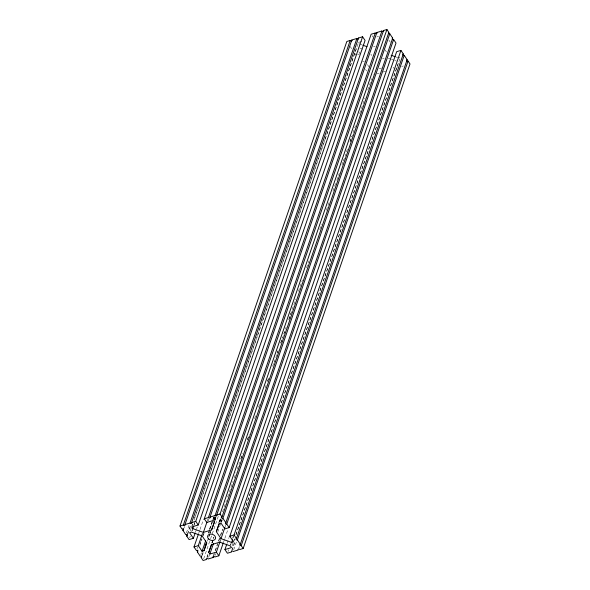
<?xml version="1.0" encoding="UTF-8"?>
<svg xmlns="http://www.w3.org/2000/svg" width="590" height="590" viewBox="0 0 590 590"><rect width="100%" height="100%" fill="white"/><g stroke="black" fill="none" stroke-linecap="round" stroke-linejoin="round"><path stroke-width="0.44" stroke-dasharray="2.95 2.21" d="M183.94 528.212L184.537 526.464M186.381 532.94L189.383 524.23M187.303 534.319L190.607 524.731M187.79 533.95L191.086 524.363M190.179 530.948L191.676 526.59M191.979 525.72L192.576 523.979M194.678 517.873L200.983 499.575M201.279 498.705L257.1 336.595M257.395 335.725L263.701 317.427M264.003 316.55L270.301 298.252M270.604 297.382L324.92 139.631M325.215 138.761L331.521 120.463M331.823 119.586L356.426 48.122L358.329 47.554M191.971 526.096L192.569 524.348M194.073 519.997L358.521 42.399L363.433 40.931M191.78 531.251L192.377 529.51M193.881 525.152L194.781 522.534M189.678 537.851L190.275 536.111M192.075 530.882L192.679 529.142M193.992 525.144L194.892 522.534M195.452 532.217L196.352 529.606M196.654 528.736L197.252 526.988M198.8 533.006L199.708 530.388M200.003 529.518L203.602 519.06M196.971 548.744L197.576 546.996M201.773 534.798L202.377 533.058M202.429 535.042L203.026 533.301M207.23 521.095L207.968 518.971M199.995 544.017L200.895 541.399M201.197 540.529L201.795 538.788M202.997 535.3L203.594 533.559M199.877 545.396L201.979 539.297M203.181 535.808L204.081 533.198M208.277 520.992L208.882 519.252M200.821 554.489L201.426 552.742M209.524 529.215L212.525 520.498M212.828 519.628L213.728 517.01M208.351 532.999L209.251 530.38M209.553 529.51L211.95 522.541M213.152 519.053L213.75 517.305M208.572 533.279L213.079 520.21M213.374 519.34L214.273 516.722M213.609 519.628L214.509 517.01M202.046 554.991L202.945 552.373M209.546 533.198L210.151 531.457M214.052 520.129L215.247 516.641M202.23 555.5L203.425 552.011M214.531 519.768L215.431 517.15M208.749 536.782L209.649 534.171M209.952 533.301L210.549 531.553M214.45 520.225L215.652 516.737M207.415 541.163L209.811 534.186M210.114 533.316L210.711 531.575M214.613 520.24L215.815 516.759M214.885 520.358L216.08 516.877M215.026 520.424L216.228 516.936M203.683 558.76L210.291 539.585M210.586 538.714L219.288 513.44M206.92 557.167L208.115 553.678M211.721 543.22L212.916 539.739M213.219 538.862L213.816 537.121M218.625 523.175L220.424 517.946M222.526 511.847L226.42 500.519M227.622 497.031L233.028 481.344M234.223 477.856L236.03 472.627M237.224 469.146L239.629 462.169M240.831 458.688L242.63 453.452M247.431 439.513L249.231 434.284M254.629 418.598L255.831 415.109M258.531 407.262L259.733 403.781M265.139 388.087L266.333 384.606M267.536 381.118L268.738 377.63M272.639 366.302L274.439 361.073M277.138 353.233L278.038 350.615M280.737 342.768L282.544 337.539M283.738 334.058L286.143 327.081M288.842 319.242L295.745 299.196M298.444 291.349L302.346 280.021M306.549 267.823L308.946 260.846M319.751 229.473L321.55 224.244M326.351 210.298L329.058 202.458M332.959 191.123L335.658 183.284M341.957 164.979L343.756 159.75M346.463 151.91L347.363 149.292M350.062 141.453L351.861 136.216M353.063 132.735L355.46 125.759M359.664 113.56L365.062 97.874M367.769 90.027L371.671 78.699M212.024 542.815L213.823 537.586M219.222 521.899L220.424 518.411M240.831 459.153L242.033 455.664M247.431 439.978L248.633 436.489M267.543 381.582L268.443 378.972M274.144 362.408L278.045 351.08M280.744 343.24L284.646 331.905M288.849 319.706L291.246 312.737M336.861 180.26L339.257 173.29M343.461 161.085L345.865 154.115M350.062 141.917L352.466 134.94M207.053 557.749L208.255 554.261M212.157 542.933L213.971 537.645M219.355 522.017L220.572 518.477M219.642 522.076L220.542 519.466M219.797 522.098L220.704 519.48M208.654 557.27L209.553 554.659M220.66 522.408L221.855 518.927M217.88 531.701L220.874 522.983M221.176 522.113L222.076 519.502M221.398 522.401L222.305 519.783M213.595 555.168L214.797 551.687M215.099 550.809L218.101 542.099M218.396 541.229L219.303 538.611M220.498 535.123L222.6 529.024M213.735 555.75L214.332 554.01M215.534 550.522L217.636 544.423M218.838 540.942L220.335 536.583M220.638 535.705L222.74 529.606M219.989 541.657L220.675 539.555L220.136 541.332M225.085 526.841L225.823 524.709M215.335 555.279L215.933 553.531M223.647 541.849L224.547 539.231M224.849 538.36L228.153 528.773M227.032 543.456L229.134 537.357M227.998 551.495L228.595 549.747M230.1 545.389L230.697 543.648M232.497 538.419L233.397 535.801M230.661 545.064L231.258 543.324M233.065 538.095L233.773 536.347M232.077 545.861L233.581 541.502M233.876 540.632L234.481 538.891M235.978 534.533L398.331 63.034M233.869 541.008L234.473 539.26M235.97 534.901L400.426 57.311L398.523 57.879M231.671 550.551L234.975 540.964M232.113 550.264L235.41 540.676M233.706 549.784L236.708 541.067M238.788 548.265L239.393 546.524M376.892 36.904L378.522 36.418M373.507 46.853L375.152 46.359M357.636 54.516L360.202 53.749M362.562 61.869L364.273 61.36M382.519 58.823L384.164 58.336M379.141 68.772L381.597 68.034M376.597 73.942L379.134 73.182M383.227 71.958L385.698 71.22M395.89 68.175L397.535 67.68M401.657 66.456L403.346 65.947M359.642 44.066L362.083 44.936M396.067 57.001L397.704 57.584M359.966 48.137L364.06 49.597M388.25 58.181L390.698 59.052M391.509 59.339L393.95 60.21M394.769 60.497L396.399 61.08M388.891 40.113L390.307 42.222M385.064 49.892L386.465 51.986M372.135 35.68L373.123 37.148M393.265 67.194L394.245 68.669M370.852 54.14L371.788 55.541M358.521 42.399L359.266 43.505M358.786 51.64L359.73 53.048M367.481 64.62L368.898 66.729M350.195 46.477L351.655 48.66M354.502 52.908L355.925 55.025M365.608 69.48L366.589 70.933M373.19 74.731A0.951 0.701 19 0 1 373.146 74.532"/><path stroke-width="0.89" d="M195.15 533.087L193.35 538.316L189.073 539.599L186.706 536.059A0.951 0.701 19 0 0 187.104 535.115A0.951 0.701 19 0 0 185.784 534.688L182.856 530.314A0.951 0.701 19 0 0 183.254 529.37A0.951 0.701 19 0 0 181.934 528.942L179.994 526.044L346.839 41.477L350.209 40.467A0.951 0.701 19 0 0 351.942 40.577M179.994 526.044L183.357 525.041L350.209 40.467M182.856 530.314L183.453 528.574M183.357 525.041A0.951 0.701 19 0 0 184.655 525.543A0.951 0.701 19 0 0 184.958 524.562L351.81 39.995L356.891 38.475A0.951 0.701 19 0 0 358.388 38.881M184.958 524.562L190.039 523.042L356.891 38.475M186.706 536.059L187.303 534.319M190.039 523.042A0.951 0.701 19 0 0 191.337 523.544A0.951 0.701 19 0 0 191.639 522.563L358.491 37.996L362.607 36.764L365.07 40.437L198.218 525.012L191.669 526.966L192.79 528.633L203.38 532.401L211.581 529.945L214.428 522.165L213.307 520.498L206.766 522.452L204.302 518.78L371.154 34.213L375.269 32.981A0.951 0.701 19 0 0 376.56 33.483A0.951 0.701 19 0 0 376.863 32.502L381.944 30.982A0.951 0.701 19 0 0 383.242 31.484A0.951 0.701 19 0 0 383.544 30.503L386.915 29.5L388.854 32.398L222.002 516.965A0.951 0.701 19 0 0 221.604 517.909A0.951 0.701 19 0 0 222.924 518.337L225.852 522.703A0.951 0.701 19 0 0 225.513 523.632A0.951 0.701 19 0 0 226.774 524.082L229.149 527.622L224.871 528.898L221.103 523.271L219.2 523.839L216.338 531.664L221.021 538.655L231.671 542.446L233.574 541.878L229.798 536.251L396.65 51.684L400.927 50.401L403.295 53.941L236.443 538.508A0.951 0.701 19 0 0 236.103 539.437A0.951 0.701 19 0 0 237.364 539.887L240.292 544.253A0.951 0.701 19 0 0 239.894 545.197A0.951 0.701 19 0 0 241.214 545.625L243.161 548.523L239.791 549.533A0.951 0.701 19 0 0 238.493 549.032A0.951 0.701 19 0 0 238.19 550.005L233.109 551.525A0.951 0.701 19 0 0 231.811 551.023A0.951 0.701 19 0 0 231.509 552.004L227.393 553.236L224.93 549.563L226.737 544.327M192.79 528.633L193.69 526.014M198.218 525.012L195.755 521.331L362.607 36.764M213.735 555.75L213.138 557.498L208.056 559.018A0.951 0.701 19 0 0 206.758 558.516A0.951 0.701 19 0 0 206.456 559.497L203.085 560.5L201.146 557.602A0.951 0.701 19 0 0 201.544 556.658A0.951 0.701 19 0 0 200.224 556.23L197.296 551.856A0.951 0.701 19 0 0 197.694 550.913A0.951 0.701 19 0 0 196.374 550.485L193.999 546.945L198.506 533.876M193.35 538.316L189.574 532.689L191.477 532.121L202.127 535.912L206.81 542.903L203.948 550.728L202.046 551.296L198.277 545.669L201.876 535.211M203.38 532.401L206.979 521.944M204.302 518.78L208.418 517.548L375.269 32.981M197.296 551.856L197.893 550.116M208.418 517.548A0.951 0.701 19 0 0 209.716 518.05A0.951 0.701 19 0 0 210.018 517.069L376.863 32.502M202.046 551.296L205.652 540.838M210.018 517.069L215.099 515.549L381.944 30.982M201.146 557.602L201.743 555.861M205.047 546.274L205.947 543.663M203.948 550.728L206.648 542.889M211.581 529.945L214.583 521.236M215.099 515.549A0.951 0.701 19 0 0 216.39 516.051A0.951 0.701 19 0 0 216.692 515.077L383.544 30.503M222.002 516.965L220.063 514.067L386.915 29.5M219.989 541.657L216.382 552.115L209.841 554.069L208.72 552.402L211.419 544.563M216.338 531.664L219.038 523.824M209.841 554.069L213.44 543.611M222.924 518.337L389.776 33.77A0.951 0.701 19 0 1 388.456 33.342M225.852 522.703L392.704 38.136L389.776 33.77M221.021 538.655L224.923 527.327M226.774 524.082L393.626 39.515A0.951 0.701 19 0 1 392.365 39.065A0.951 0.701 19 0 1 392.704 38.136M213.138 557.498A0.951 0.701 19 0 1 213.44 556.518A0.951 0.701 19 0 1 214.731 557.019L218.846 555.787L223.352 542.719M229.149 527.622L396.001 43.055L393.626 39.515M236.443 538.508L234.075 534.975L400.927 50.401M231.671 542.446L232.571 539.828M237.364 539.887L404.216 55.32A0.951 0.701 19 0 1 402.955 54.87A0.951 0.701 19 0 1 403.295 53.941M240.292 544.253L407.144 59.686L404.216 55.32M241.214 545.625L408.066 61.058A0.951 0.701 19 0 1 406.65 60.431M243.161 548.523L410.006 63.956L408.066 61.058M208.72 552.402L211.567 544.622L219.775 542.166L230.358 545.934L231.479 547.601L224.93 549.563M191.639 522.563L195.755 521.331M216.692 515.077L220.063 514.067M193.999 546.945L198.277 545.669M229.798 536.251L234.075 534.975M362.894 45.224L366.973 46.669M391.148 55.254L395.248 56.714M216.382 552.115L218.846 555.787M351.81 39.995A0.951 0.701 19 0 1 351.965 40.386M388.478 32.598A0.951 0.701 19 0 1 388.854 32.398M358.491 37.996A0.951 0.701 19 0 1 358.624 38.579M406.768 59.885A0.951 0.701 19 0 1 407.144 59.686M208.72 539.076A4.137 3.053 19 0 0 215.475 538.67A4.137 3.053 19 0 0 210.534 534.105A4.137 3.053 19 0 0 208.72 539.076"/></g></svg>
